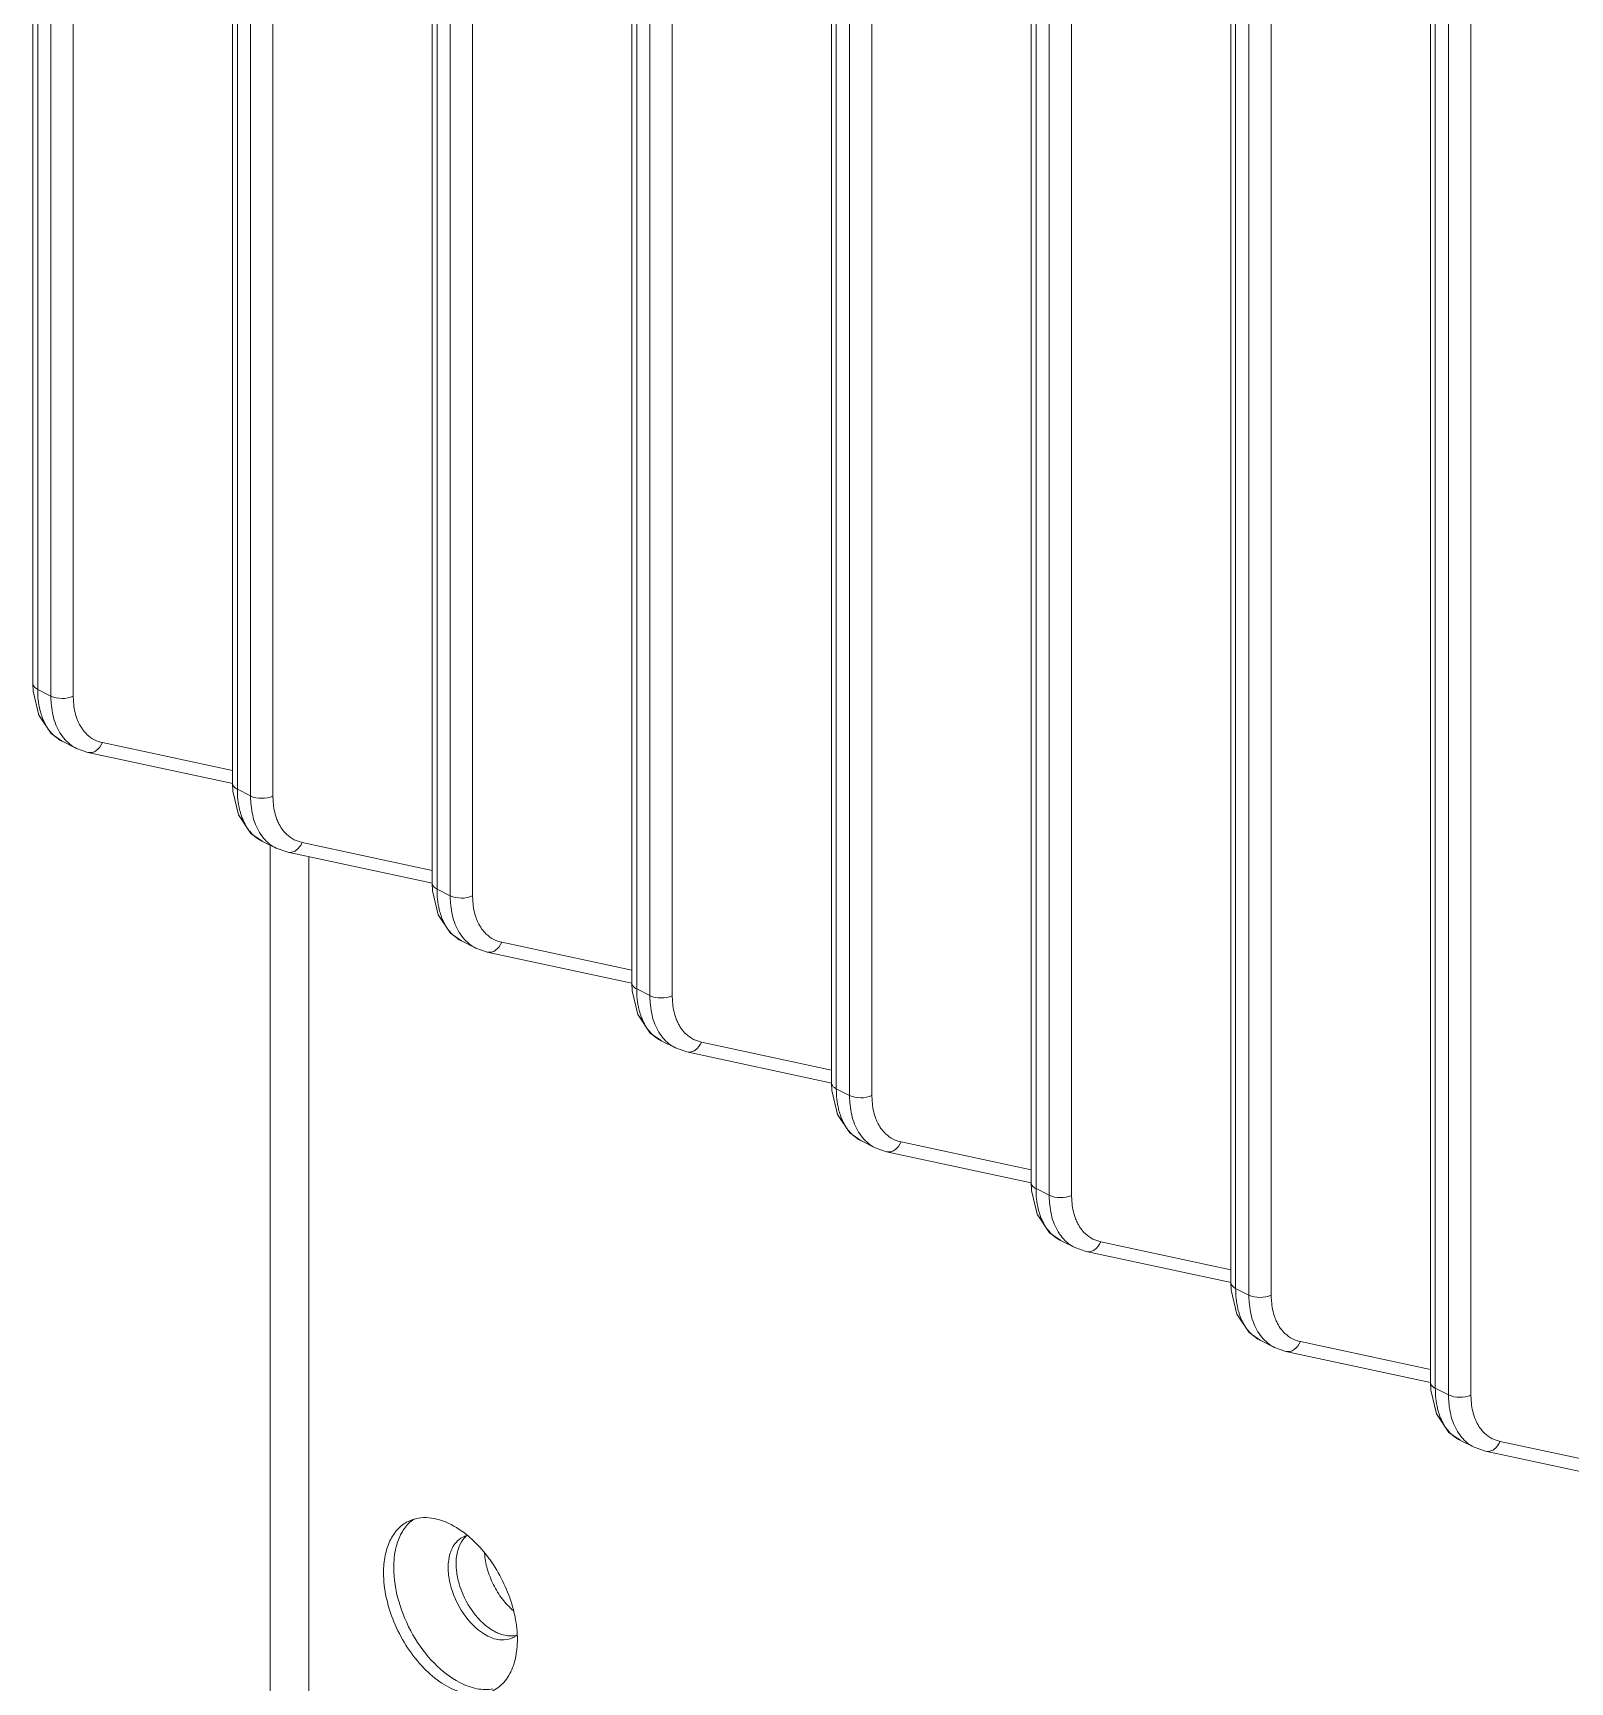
# Model space of a CAD drawing. Header units: millimetres. Extents: x 0 to 9253, y 0 to 2730.
# Drawn here: x 2675.5 to 2723.4, y 1923.4 to 1974.7 of the extents above; entities that cross this region are included whole.
import ezdxf

# ---------------------------------------------------------------- set-up
doc = ezdxf.new("R2010")
doc.units = ezdxf.units.MM
doc.layers.get('0').update_dxf_attribs({"lineweight": 13})

msp = doc.modelspace()

# ---------------------------------------------------------------- linework, layer by layer
at = {"lineweight": 9}
for p, q in [((2675.531, 1954.465), (2675.531, 2024.181)), ((2675.677, 1954.288), (2675.677, 2024.004)), ((2676.089, 2023.798), (2676.089, 1954.082)), ((2676.787, 2023.793), (2676.787, 1954.078)), ((2681.753, 1951.354), (2681.753, 2021.07)), ((2681.9, 1951.177), (2681.9, 2020.893)), ((2682.312, 2020.687), (2682.312, 1950.971)), ((2683.01, 2020.682), (2683.01, 1950.966)), ((2687.976, 1948.243), (2687.976, 2017.958)), ((2688.122, 1948.066), (2688.122, 2017.781)), ((2688.535, 2017.575), (2688.535, 1947.86)), ((2689.232, 2017.571), (2689.232, 1947.855)), ((2694.198, 1945.131), (2694.198, 2014.847)), ((2694.345, 1944.955), (2694.345, 2014.67)), ((2694.757, 2014.464), (2694.757, 1944.748)), ((2695.455, 2014.459), (2695.455, 1944.744)), ((2700.421, 1942.02), (2700.421, 2011.736)), ((2700.567, 1941.843), (2700.567, 2011.559)), ((2700.98, 2011.353), (2700.98, 1941.637)), ((2701.677, 2011.348), (2701.677, 1941.633)), ((2706.643, 1938.909), (2706.643, 2008.624)), ((2706.79, 1938.732), (2706.79, 2008.448)), ((2707.202, 2008.241), (2707.202, 1938.526)), ((2707.9, 2008.237), (2707.9, 1938.521)), ((2712.866, 1935.798), (2712.866, 2005.513)), ((2713.012, 1935.621), (2713.012, 2005.336)), ((2713.425, 2005.13), (2713.425, 1935.415)), ((2714.122, 2005.126), (2714.122, 1935.41)), ((2719.088, 1932.686), (2719.088, 2002.402)), ((2719.235, 1932.509), (2719.235, 2002.225)), ((2719.647, 2002.019), (2719.647, 1932.303)), ((2720.345, 2002.014), (2720.345, 1932.299)), ((2675.531, 1954.466), (2675.539, 1954.234)), ((2675.539, 1954.234), (2675.71, 1953.49)), ((2675.677, 1954.288), (2676.089, 1954.082)), ((2675.71, 1953.49), (2676.101, 1952.912)), ((2676.101, 1952.912), (2676.451, 1952.669)), ((2676.44, 1952.674), (2676.889, 1952.45)), ((2677.694, 1952.633), (2681.753, 1951.762)), ((2676.889, 1952.45), (2677.245, 1952.325)), ((2677.245, 1952.325), (2681.754, 1951.358)), ((2677.245, 1952.325), (2677.245, 1952.325)), ((2681.753, 1951.354), (2681.762, 1951.123)), ((2681.762, 1951.123), (2681.932, 1950.378)), ((2681.9, 1951.177), (2682.312, 1950.971)), ((2681.932, 1950.378), (2682.324, 1949.8)), ((2682.324, 1949.8), (2682.674, 1949.558)), ((2682.662, 1949.563), (2683.111, 1949.338)), ((2682.922, 1949.433), (2682.921, 1893.769)), ((2683.917, 1949.522), (2687.976, 1948.651)), ((2683.112, 1949.338), (2683.468, 1949.214)), ((2683.468, 1949.214), (2687.977, 1948.247)), ((2683.468, 1949.214), (2683.468, 1949.214)), ((2684.129, 1893.703), (2684.129, 1949.072)), ((2687.976, 1948.243), (2687.984, 1948.011)), ((2687.984, 1948.011), (2688.155, 1947.267)), ((2688.122, 1948.066), (2688.535, 1947.86)), ((2688.155, 1947.267), (2688.546, 1946.689)), ((2688.546, 1946.689), (2688.896, 1946.446)), ((2688.885, 1946.452), (2689.334, 1946.227)), ((2690.139, 1946.41), (2694.198, 1945.539)), ((2689.335, 1946.227), (2689.69, 1946.103)), ((2689.69, 1946.103), (2694.199, 1945.135)), ((2689.69, 1946.103), (2689.69, 1946.103)), ((2694.198, 1945.132), (2694.207, 1944.9)), ((2694.207, 1944.9), (2694.377, 1944.156)), ((2694.345, 1944.955), (2694.757, 1944.748)), ((2694.377, 1944.156), (2694.769, 1943.578)), ((2694.769, 1943.578), (2695.119, 1943.335)), ((2695.107, 1943.34), (2695.556, 1943.116)), ((2696.362, 1943.299), (2700.421, 1942.428)), ((2695.557, 1943.116), (2695.913, 1942.992)), ((2695.913, 1942.992), (2700.422, 1942.024)), ((2695.913, 1942.992), (2695.913, 1942.992)), ((2700.421, 1942.02), (2700.43, 1941.789)), ((2700.43, 1941.789), (2700.6, 1941.045)), ((2700.567, 1941.843), (2700.98, 1941.637)), ((2700.6, 1941.045), (2700.991, 1940.467)), ((2700.991, 1940.467), (2701.342, 1940.224)), ((2701.33, 1940.229), (2701.779, 1940.005)), ((2702.584, 1940.188), (2706.643, 1939.317)), ((2701.78, 1940.005), (2702.135, 1939.88)), ((2702.135, 1939.88), (2706.644, 1938.913)), ((2702.135, 1939.88), (2702.135, 1939.88)), ((2706.643, 1938.909), (2706.652, 1938.678)), ((2706.652, 1938.678), (2706.823, 1937.933)), ((2706.79, 1938.732), (2707.202, 1938.526)), ((2706.823, 1937.933), (2707.214, 1937.355)), ((2707.214, 1937.355), (2707.564, 1937.112)), ((2707.553, 1937.118), (2708.002, 1936.893)), ((2708.807, 1937.077), (2712.866, 1936.206)), ((2708.002, 1936.893), (2708.358, 1936.769)), ((2708.358, 1936.769), (2712.867, 1935.802)), ((2708.358, 1936.769), (2708.358, 1936.769)), ((2712.866, 1935.798), (2712.875, 1935.566)), ((2712.875, 1935.566), (2713.045, 1934.822)), ((2713.012, 1935.621), (2713.425, 1935.415)), ((2713.045, 1934.822), (2713.436, 1934.244)), ((2713.436, 1934.244), (2713.787, 1934.001)), ((2713.775, 1934.007), (2714.224, 1933.782)), ((2714.225, 1933.782), (2714.58, 1933.658)), ((2714.58, 1933.658), (2719.089, 1932.69)), ((2714.58, 1933.658), (2714.58, 1933.658)), ((2715.029, 1933.965), (2719.088, 1933.094)), ((2719.088, 1932.687), (2719.097, 1932.455)), ((2719.097, 1932.455), (2719.268, 1931.711)), ((2719.235, 1932.509), (2719.647, 1932.303)), ((2719.268, 1931.711), (2719.659, 1931.133)), ((2719.659, 1931.133), (2720.009, 1930.89)), ((2719.998, 1930.895), (2720.447, 1930.671)), ((2720.447, 1930.671), (2720.803, 1930.547)), ((2720.803, 1930.547), (2725.312, 1929.579)), ((2720.803, 1930.547), (2720.803, 1930.547)), ((2721.252, 1930.854), (2725.311, 1929.983))]:
    msp.add_line(p, q, dxfattribs=at)
for centre, radius, start, end in [((2676.933, 1953.658), 1.1, 235.07, 243.3843), ((2677.907, 1953.625), 1.014, 243.3766, 257.8932), ((2683.155, 1950.546), 1.1, 235.07, 243.3843), ((2684.13, 1950.513), 1.014, 243.3766, 257.8932), ((2689.378, 1947.435), 1.1, 235.07, 243.3843), ((2690.352, 1947.402), 1.014, 243.3766, 257.8932), ((2695.6, 1944.324), 1.1, 235.07, 243.3843), ((2696.575, 1944.291), 1.014, 243.3766, 257.8932), ((2701.823, 1941.212), 1.1, 235.07, 243.3843), ((2702.797, 1941.18), 1.014, 243.3766, 257.8932), ((2708.045, 1938.101), 1.1, 235.07, 243.3843), ((2709.02, 1938.068), 1.014, 243.3766, 257.8932), ((2714.268, 1934.99), 1.1, 235.07, 243.3843), ((2715.242, 1934.957), 1.014, 243.3766, 257.8932), ((2720.49, 1931.879), 1.1, 235.07, 243.3843), ((2721.465, 1931.846), 1.014, 243.3766, 257.8932), ((2689.224, 1927.266), 0.672, 104.334, 116.4463), ((2690.175, 1926.923), 1.705, 174.1601, 180.0597), ((2690.601, 1927.045), 1.884, 180.0162, 182.4458), ((2690.195, 1925.327), 0.66, 296.5164, 303.9037), ((2690.189, 1925.336), 0.67, 303.9196, 309.1157)]:
    msp.add_arc(centre, radius, start, end, dxfattribs=at)
for points, knots in [([(2675.677, 1954.288), (2675.656, 1954.299), (2675.589, 1954.338), (2675.531, 1954.411), (2675.531, 1954.465)], [0, 0, 0, 0, 0.307754, 1, 1, 1, 1]), ([(2675.802, 1953.465), (2675.781, 1953.527), (2675.705, 1953.795), (2675.677, 1954.075), (2675.677, 1954.288)], [0, 0, 0, 0, 0.234569, 1, 1, 1, 1]), ([(2676.787, 1954.078), (2676.68, 1954.027), (2676.437, 1953.99), (2676.195, 1954.029), (2676.089, 1954.082)], [0, 0, 0, 0, 0.501917, 1, 1, 1, 1]), ([(2676.089, 1954.082), (2676.089, 1954.008), (2676.1, 1953.729), (2676.152, 1953.45), (2676.22, 1953.256)], [0, 0, 0, 0, 0.264668, 1, 1, 1, 1]), ([(2676.787, 1954.078), (2676.787, 1954.016), (2676.796, 1953.783), (2676.839, 1953.551), (2676.897, 1953.389)], [0, 0, 0, 0, 0.264568, 1, 1, 1, 1]), ([(2676.303, 1952.756), (2676.189, 1952.836), (2675.98, 1953.051), (2675.852, 1953.32), (2675.802, 1953.465)], [0, 0, 0, 0, 0.47508, 1, 1, 1, 1]), ([(2676.22, 1953.256), (2676.282, 1953.082), (2676.45, 1952.76), (2676.735, 1952.527), (2676.886, 1952.451)], [0, 0, 0, 0, 0.522368, 1, 1, 1, 1]), ([(2676.897, 1953.389), (2676.914, 1953.34), (2676.99, 1953.156), (2677.106, 1952.988), (2677.212, 1952.887)], [0, 0, 0, 0, 0.26525, 1, 1, 1, 1]), ([(2677.245, 1952.326), (2677.288, 1952.317), (2677.382, 1952.318), (2677.562, 1952.402), (2677.656, 1952.536), (2677.694, 1952.633)], [0, 0, 0, 0, 0.224227, 0.463458, 1, 1, 1, 1]), ([(2681.9, 1951.177), (2681.878, 1951.188), (2681.812, 1951.226), (2681.753, 1951.3), (2681.753, 1951.354)], [0, 0, 0, 0, 0.307754, 1, 1, 1, 1]), ([(2682.025, 1950.354), (2682.004, 1950.416), (2681.927, 1950.684), (2681.9, 1950.964), (2681.9, 1951.177)], [0, 0, 0, 0, 0.234569, 1, 1, 1, 1]), ([(2683.01, 1950.966), (2682.902, 1950.915), (2682.66, 1950.879), (2682.418, 1950.918), (2682.312, 1950.971)], [0, 0, 0, 0, 0.501917, 1, 1, 1, 1]), ([(2682.312, 1950.971), (2682.312, 1950.897), (2682.322, 1950.618), (2682.374, 1950.339), (2682.443, 1950.145)], [0, 0, 0, 0, 0.264668, 1, 1, 1, 1]), ([(2683.01, 1950.966), (2683.01, 1950.905), (2683.018, 1950.672), (2683.062, 1950.439), (2683.119, 1950.278)], [0, 0, 0, 0, 0.264568, 1, 1, 1, 1]), ([(2682.526, 1949.645), (2682.411, 1949.724), (2682.203, 1949.94), (2682.075, 1950.208), (2682.025, 1950.354)], [0, 0, 0, 0, 0.47508, 1, 1, 1, 1]), ([(2682.443, 1950.145), (2682.505, 1949.97), (2682.673, 1949.648), (2682.957, 1949.416), (2683.109, 1949.34)], [0, 0, 0, 0, 0.522368, 1, 1, 1, 1]), ([(2683.119, 1950.278), (2683.137, 1950.228), (2683.212, 1950.045), (2683.328, 1949.876), (2683.434, 1949.776)], [0, 0, 0, 0, 0.26525, 1, 1, 1, 1]), ([(2683.468, 1949.214), (2683.511, 1949.205), (2683.604, 1949.207), (2683.785, 1949.291), (2683.879, 1949.424), (2683.917, 1949.522)], [0, 0, 0, 0, 0.224227, 0.463458, 1, 1, 1, 1]), ([(2688.122, 1948.066), (2688.101, 1948.077), (2688.034, 1948.115), (2687.976, 1948.188), (2687.976, 1948.243)], [0, 0, 0, 0, 0.307754, 1, 1, 1, 1]), ([(2688.247, 1947.243), (2688.226, 1947.304), (2688.15, 1947.572), (2688.122, 1947.853), (2688.122, 1948.066)], [0, 0, 0, 0, 0.234569, 1, 1, 1, 1]), ([(2689.232, 1947.855), (2689.125, 1947.804), (2688.883, 1947.767), (2688.64, 1947.807), (2688.535, 1947.86)], [0, 0, 0, 0, 0.501917, 1, 1, 1, 1]), ([(2688.535, 1947.86), (2688.535, 1947.786), (2688.545, 1947.507), (2688.597, 1947.227), (2688.665, 1947.034)], [0, 0, 0, 0, 0.264668, 1, 1, 1, 1]), ([(2689.232, 1947.855), (2689.232, 1947.793), (2689.241, 1947.561), (2689.284, 1947.328), (2689.342, 1947.167)], [0, 0, 0, 0, 0.264568, 1, 1, 1, 1]), ([(2688.748, 1946.534), (2688.634, 1946.613), (2688.425, 1946.829), (2688.297, 1947.097), (2688.247, 1947.243)], [0, 0, 0, 0, 0.47508, 1, 1, 1, 1]), ([(2688.665, 1947.034), (2688.727, 1946.859), (2688.895, 1946.537), (2689.18, 1946.305), (2689.331, 1946.229)], [0, 0, 0, 0, 0.522368, 1, 1, 1, 1]), ([(2689.342, 1947.167), (2689.359, 1947.117), (2689.435, 1946.934), (2689.551, 1946.765), (2689.657, 1946.665)], [0, 0, 0, 0, 0.26525, 1, 1, 1, 1]), ([(2689.69, 1946.103), (2689.733, 1946.094), (2689.827, 1946.095), (2690.007, 1946.18), (2690.101, 1946.313), (2690.139, 1946.41)], [0, 0, 0, 0, 0.224227, 0.463458, 1, 1, 1, 1]), ([(2694.345, 1944.955), (2694.323, 1944.965), (2694.257, 1945.004), (2694.198, 1945.077), (2694.198, 1945.131)], [0, 0, 0, 0, 0.307754, 1, 1, 1, 1]), ([(2694.47, 1944.131), (2694.449, 1944.193), (2694.372, 1944.461), (2694.345, 1944.742), (2694.345, 1944.955)], [0, 0, 0, 0, 0.234569, 1, 1, 1, 1]), ([(2695.455, 1944.744), (2695.347, 1944.693), (2695.105, 1944.656), (2694.863, 1944.695), (2694.757, 1944.748)], [0, 0, 0, 0, 0.501917, 1, 1, 1, 1]), ([(2694.757, 1944.748), (2694.757, 1944.674), (2694.767, 1944.395), (2694.819, 1944.116), (2694.888, 1943.922)], [0, 0, 0, 0, 0.264668, 1, 1, 1, 1]), ([(2695.455, 1944.744), (2695.455, 1944.682), (2695.463, 1944.449), (2695.507, 1944.217), (2695.564, 1944.055)], [0, 0, 0, 0, 0.264568, 1, 1, 1, 1]), ([(2694.971, 1943.422), (2694.856, 1943.502), (2694.648, 1943.718), (2694.52, 1943.986), (2694.47, 1944.131)], [0, 0, 0, 0, 0.47508, 1, 1, 1, 1]), ([(2694.888, 1943.922), (2694.95, 1943.748), (2695.118, 1943.426), (2695.402, 1943.193), (2695.554, 1943.117)], [0, 0, 0, 0, 0.522368, 1, 1, 1, 1]), ([(2695.564, 1944.055), (2695.582, 1944.006), (2695.657, 1943.822), (2695.773, 1943.654), (2695.879, 1943.554)], [0, 0, 0, 0, 0.26525, 1, 1, 1, 1]), ([(2695.913, 1942.992), (2695.956, 1942.983), (2696.049, 1942.984), (2696.23, 1943.068), (2696.324, 1943.202), (2696.362, 1943.299)], [0, 0, 0, 0, 0.224227, 0.463458, 1, 1, 1, 1]), ([(2700.567, 1941.843), (2700.546, 1941.854), (2700.479, 1941.892), (2700.421, 1941.966), (2700.421, 1942.02)], [0, 0, 0, 0, 0.307754, 1, 1, 1, 1]), ([(2700.692, 1941.02), (2700.671, 1941.082), (2700.595, 1941.35), (2700.567, 1941.63), (2700.567, 1941.843)], [0, 0, 0, 0, 0.234569, 1, 1, 1, 1]), ([(2701.677, 1941.633), (2701.57, 1941.581), (2701.328, 1941.545), (2701.085, 1941.584), (2700.98, 1941.637)], [0, 0, 0, 0, 0.501917, 1, 1, 1, 1]), ([(2700.98, 1941.637), (2700.98, 1941.563), (2700.99, 1941.284), (2701.042, 1941.005), (2701.11, 1940.811)], [0, 0, 0, 0, 0.264668, 1, 1, 1, 1]), ([(2701.677, 1941.633), (2701.677, 1941.571), (2701.686, 1941.338), (2701.729, 1941.105), (2701.787, 1940.944)], [0, 0, 0, 0, 0.264568, 1, 1, 1, 1]), ([(2701.193, 1940.311), (2701.079, 1940.391), (2700.87, 1940.606), (2700.742, 1940.875), (2700.692, 1941.02)], [0, 0, 0, 0, 0.47508, 1, 1, 1, 1]), ([(2701.11, 1940.811), (2701.172, 1940.636), (2701.341, 1940.314), (2701.625, 1940.082), (2701.776, 1940.006)], [0, 0, 0, 0, 0.522368, 1, 1, 1, 1]), ([(2701.787, 1940.944), (2701.804, 1940.894), (2701.88, 1940.711), (2701.996, 1940.543), (2702.102, 1940.442)], [0, 0, 0, 0, 0.26525, 1, 1, 1, 1]), ([(2702.135, 1939.881), (2702.178, 1939.871), (2702.272, 1939.873), (2702.452, 1939.957), (2702.546, 1940.091), (2702.584, 1940.188)], [0, 0, 0, 0, 0.224227, 0.463458, 1, 1, 1, 1]), ([(2706.79, 1938.732), (2706.768, 1938.743), (2706.702, 1938.781), (2706.643, 1938.854), (2706.643, 1938.909)], [0, 0, 0, 0, 0.307754, 1, 1, 1, 1]), ([(2706.915, 1937.909), (2706.894, 1937.971), (2706.817, 1938.239), (2706.79, 1938.519), (2706.79, 1938.732)], [0, 0, 0, 0, 0.234569, 1, 1, 1, 1]), ([(2707.9, 1938.521), (2707.792, 1938.47), (2707.55, 1938.434), (2707.308, 1938.473), (2707.202, 1938.526)], [0, 0, 0, 0, 0.501917, 1, 1, 1, 1]), ([(2707.202, 1938.526), (2707.202, 1938.452), (2707.212, 1938.173), (2707.264, 1937.894), (2707.333, 1937.7)], [0, 0, 0, 0, 0.264668, 1, 1, 1, 1]), ([(2707.9, 1938.521), (2707.9, 1938.46), (2707.908, 1938.227), (2707.952, 1937.994), (2708.009, 1937.833)], [0, 0, 0, 0, 0.264568, 1, 1, 1, 1]), ([(2707.416, 1937.2), (2707.301, 1937.279), (2707.093, 1937.495), (2706.965, 1937.763), (2706.915, 1937.909)], [0, 0, 0, 0, 0.47508, 1, 1, 1, 1]), ([(2707.333, 1937.7), (2707.395, 1937.525), (2707.563, 1937.203), (2707.847, 1936.971), (2707.999, 1936.895)], [0, 0, 0, 0, 0.522368, 1, 1, 1, 1]), ([(2708.009, 1937.833), (2708.027, 1937.783), (2708.102, 1937.6), (2708.218, 1937.431), (2708.324, 1937.331)], [0, 0, 0, 0, 0.26525, 1, 1, 1, 1]), ([(2708.358, 1936.769), (2708.401, 1936.76), (2708.494, 1936.762), (2708.675, 1936.846), (2708.769, 1936.979), (2708.807, 1937.077)], [0, 0, 0, 0, 0.224227, 0.463458, 1, 1, 1, 1]), ([(2713.012, 1935.621), (2712.991, 1935.632), (2712.924, 1935.67), (2712.866, 1935.743), (2712.866, 1935.798)], [0, 0, 0, 0, 0.307754, 1, 1, 1, 1]), ([(2713.137, 1934.798), (2713.116, 1934.859), (2713.04, 1935.127), (2713.012, 1935.408), (2713.012, 1935.621)], [0, 0, 0, 0, 0.234569, 1, 1, 1, 1]), ([(2714.122, 1935.41), (2714.015, 1935.359), (2713.773, 1935.322), (2713.53, 1935.362), (2713.425, 1935.415)], [0, 0, 0, 0, 0.501917, 1, 1, 1, 1]), ([(2713.425, 1935.415), (2713.425, 1935.341), (2713.435, 1935.061), (2713.487, 1934.782), (2713.555, 1934.589)], [0, 0, 0, 0, 0.264668, 1, 1, 1, 1]), ([(2714.122, 1935.41), (2714.122, 1935.348), (2714.131, 1935.116), (2714.174, 1934.883), (2714.232, 1934.722)], [0, 0, 0, 0, 0.264568, 1, 1, 1, 1]), ([(2713.638, 1934.088), (2713.524, 1934.168), (2713.315, 1934.384), (2713.187, 1934.652), (2713.137, 1934.798)], [0, 0, 0, 0, 0.47508, 1, 1, 1, 1]), ([(2713.555, 1934.589), (2713.617, 1934.414), (2713.786, 1934.092), (2714.07, 1933.86), (2714.222, 1933.784)], [0, 0, 0, 0, 0.522368, 1, 1, 1, 1]), ([(2714.232, 1934.722), (2714.249, 1934.672), (2714.325, 1934.488), (2714.441, 1934.32), (2714.547, 1934.22)], [0, 0, 0, 0, 0.26525, 1, 1, 1, 1]), ([(2714.581, 1933.658), (2714.623, 1933.649), (2714.717, 1933.65), (2714.897, 1933.735), (2714.991, 1933.868), (2715.029, 1933.965)], [0, 0, 0, 0, 0.224227, 0.463458, 1, 1, 1, 1]), ([(2719.235, 1932.509), (2719.213, 1932.52), (2719.147, 1932.559), (2719.088, 1932.632), (2719.088, 1932.686)], [0, 0, 0, 0, 0.307754, 1, 1, 1, 1]), ([(2719.36, 1931.686), (2719.339, 1931.748), (2719.262, 1932.016), (2719.235, 1932.296), (2719.235, 1932.509)], [0, 0, 0, 0, 0.234569, 1, 1, 1, 1]), ([(2720.345, 1932.299), (2720.237, 1932.248), (2719.995, 1932.211), (2719.753, 1932.25), (2719.647, 1932.303)], [0, 0, 0, 0, 0.501917, 1, 1, 1, 1]), ([(2719.647, 1932.303), (2719.647, 1932.229), (2719.657, 1931.95), (2719.709, 1931.671), (2719.778, 1931.477)], [0, 0, 0, 0, 0.264668, 1, 1, 1, 1]), ([(2720.345, 1932.299), (2720.345, 1932.237), (2720.354, 1932.004), (2720.397, 1931.772), (2720.454, 1931.61)], [0, 0, 0, 0, 0.264568, 1, 1, 1, 1]), ([(2719.861, 1930.977), (2719.747, 1931.057), (2719.538, 1931.272), (2719.41, 1931.541), (2719.36, 1931.686)], [0, 0, 0, 0, 0.47508, 1, 1, 1, 1]), ([(2719.778, 1931.477), (2719.84, 1931.303), (2720.008, 1930.981), (2720.292, 1930.748), (2720.444, 1930.672)], [0, 0, 0, 0, 0.522368, 1, 1, 1, 1]), ([(2720.454, 1931.61), (2720.472, 1931.561), (2720.547, 1931.377), (2720.663, 1931.209), (2720.769, 1931.109)], [0, 0, 0, 0, 0.26525, 1, 1, 1, 1]), ([(2720.803, 1930.547), (2720.846, 1930.538), (2720.94, 1930.539), (2721.12, 1930.623), (2721.214, 1930.757), (2721.252, 1930.854)], [0, 0, 0, 0, 0.224227, 0.463458, 1, 1, 1, 1]), ([(2686.455, 1926.762), (2686.455, 1926.941), (2686.484, 1927.283), (2686.629, 1927.75), (2686.873, 1928.124), (2687.101, 1928.297), (2687.221, 1928.357)], [0, 0, 0, 0, 0.289434, 0.549661, 0.782893, 1, 1, 1, 1]), ([(2687.398, 1928.432), (2687.284, 1928.353), (2687.077, 1928.14), (2686.948, 1927.874), (2686.898, 1927.731)], [0, 0, 0, 0, 0.476728, 1, 1, 1, 1]), ([(2687.532, 1928.46), (2687.751, 1928.498), (2688.252, 1928.445), (2688.685, 1928.209), (2688.899, 1928.057)], [0, 0, 0, 0, 0.458212, 1, 1, 1, 1]), ([(2688.925, 1927.868), (2688.845, 1927.828), (2688.695, 1927.709), (2688.601, 1927.544), (2688.564, 1927.454)], [0, 0, 0, 0, 0.478312, 1, 1, 1, 1]), ([(2689.053, 1927.915), (2689.027, 1927.894), (2688.925, 1927.799), (2688.851, 1927.676), (2688.812, 1927.578)], [0, 0, 0, 0, 0.237875, 1, 1, 1, 1]), ([(2688.899, 1928.057), (2688.96, 1928.013), (2689.21, 1927.82), (2689.433, 1927.592), (2689.586, 1927.407)], [0, 0, 0, 0, 0.238989, 1, 1, 1, 1]), ([(2686.898, 1927.731), (2686.877, 1927.67), (2686.8, 1927.407), (2686.773, 1927.131), (2686.773, 1926.921)], [0, 0, 0, 0, 0.235186, 1, 1, 1, 1]), ([(2688.564, 1927.454), (2688.553, 1927.427), (2688.512, 1927.311), (2688.488, 1927.19), (2688.479, 1927.096)], [0, 0, 0, 0, 0.237679, 1, 1, 1, 1]), ([(2688.812, 1927.578), (2688.796, 1927.539), (2688.738, 1927.367), (2688.717, 1927.184), (2688.717, 1927.045)], [0, 0, 0, 0, 0.233286, 1, 1, 1, 1]), ([(2689.586, 1927.407), (2689.693, 1927.278), (2690.092, 1926.733), (2690.374, 1926.102), (2690.501, 1925.611)], [0, 0, 0, 0, 0.247861, 1, 1, 1, 1]), ([(2690.504, 1925.577), (2690.377, 1925.684), (2690.142, 1925.937), (2689.867, 1926.38), (2689.677, 1926.865), (2689.615, 1927.205), (2689.605, 1927.371)], [0, 0, 0, 0, 0.242654, 0.499841, 0.757083, 1, 1, 1, 1]), ([(2689.867, 1923.138), (2689.702, 1923.108), (2689.336, 1923.122), (2688.686, 1923.37), (2687.977, 1923.936), (2687.331, 1924.814), (2686.893, 1925.835), (2686.773, 1926.568), (2686.773, 1926.921)], [0, 0, 0, 0, 0.093547, 0.199568, 0.384098, 0.59109, 0.802817, 1, 1, 1, 1]), ([(2688.564, 1926.294), (2688.549, 1926.347), (2688.497, 1926.552), (2688.47, 1926.765), (2688.47, 1926.921)], [0, 0, 0, 0, 0.261171, 1, 1, 1, 1]), ([(2688.719, 1926.965), (2688.721, 1926.921), (2688.735, 1926.736), (2688.772, 1926.553), (2688.812, 1926.418)], [0, 0, 0, 0, 0.240133, 1, 1, 1, 1]), ([(2689.86, 1923.081), (2689.706, 1923.004), (2689.337, 1922.921), (2688.753, 1923.038), (2688.167, 1923.359), (2687.41, 1924.041), (2686.707, 1925.179), (2686.455, 1926.242), (2686.455, 1926.762)], [0, 0, 0, 0, 0.090715, 0.191731, 0.308086, 0.439288, 0.725544, 1, 1, 1, 1]), ([(2689.707, 1924.787), (2689.435, 1924.923), (2688.951, 1925.383), (2688.658, 1925.968), (2688.564, 1926.294)], [0, 0, 0, 0, 0.473032, 1, 1, 1, 1]), ([(2688.812, 1926.418), (2688.843, 1926.309), (2688.995, 1925.888), (2689.246, 1925.5), (2689.481, 1925.263)], [0, 0, 0, 0, 0.252654, 1, 1, 1, 1]), ([(2689.481, 1925.263), (2689.518, 1925.226), (2689.662, 1925.091), (2689.825, 1924.975), (2689.955, 1924.911)], [0, 0, 0, 0, 0.265011, 1, 1, 1, 1]), ([(2690.501, 1925.611), (2690.522, 1925.532), (2690.591, 1925.225), (2690.627, 1924.909), (2690.627, 1924.676)], [0, 0, 0, 0, 0.26036, 1, 1, 1, 1]), ([(2690.49, 1924.737), (2690.378, 1924.682), (2690.099, 1924.635), (2689.836, 1924.722), (2689.707, 1924.787)], [0, 0, 0, 0, 0.463706, 1, 1, 1, 1]), ([(2689.955, 1924.911), (2689.999, 1924.889), (2690.163, 1924.817), (2690.347, 1924.782), (2690.478, 1924.791)], [0, 0, 0, 0, 0.271907, 1, 1, 1, 1]), ([(2690.627, 1924.676), (2690.627, 1924.603), (2690.617, 1924.33), (2690.567, 1924.056), (2690.501, 1923.866)], [0, 0, 0, 0, 0.265124, 1, 1, 1, 1]), ([(2690.501, 1923.866), (2690.442, 1923.695), (2690.281, 1923.382), (2690.006, 1923.154), (2689.86, 1923.081)], [0, 0, 0, 0, 0.524962, 1, 1, 1, 1])]:
    msp.add_open_spline(points, degree=3, knots=knots, dxfattribs=at)
for points in [[(2677.212, 1952.887), (2677.283, 1952.82), (2677.365, 1952.762), (2677.452, 1952.718)], [(2683.434, 1949.776), (2683.505, 1949.709), (2683.587, 1949.651), (2683.675, 1949.607)], [(2689.657, 1946.665), (2689.728, 1946.597), (2689.81, 1946.54), (2689.898, 1946.495)], [(2695.879, 1943.554), (2695.95, 1943.486), (2696.032, 1943.428), (2696.12, 1943.384)], [(2702.102, 1940.442), (2702.173, 1940.375), (2702.255, 1940.317), (2702.343, 1940.273)], [(2708.324, 1937.331), (2708.396, 1937.264), (2708.477, 1937.206), (2708.565, 1937.162)], [(2714.547, 1934.22), (2714.618, 1934.152), (2714.7, 1934.094), (2714.788, 1934.05)], [(2720.769, 1931.109), (2720.841, 1931.041), (2720.923, 1930.983), (2721.01, 1930.939)], [(2687.221, 1928.357), (2687.319, 1928.406), (2687.425, 1928.441), (2687.532, 1928.46)], [(2690.478, 1924.791), (2690.523, 1924.794), (2690.569, 1924.802), (2690.613, 1924.814)]]:
    msp.add_open_spline(points, degree=3, dxfattribs=at)

doc.saveas('drawing.dxf')
